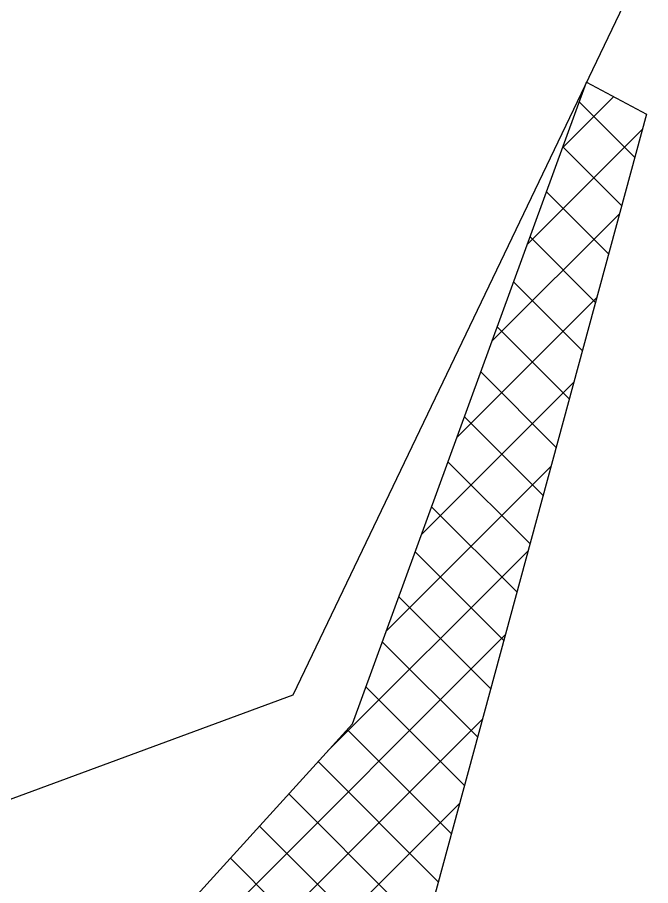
# Model space of a CAD drawing. Header units: metres. Extents: x 287290 to 291869, y 1996410 to 1999955.
# Drawn here: x 288208.9 to 288300, y 1997072.6 to 1997197.6 of the extents above; entities that cross this region are included whole.
import ezdxf

# ---------------------------------------------------------------- set-up
doc = ezdxf.new("R2010")
doc.units = ezdxf.units.M
doc.header["$MEASUREMENT"] = 0
doc.layers.add('PORT', color=5, linetype='Continuous')
doc.layers.add('village', color=3, linetype='Continuous')

msp = doc.modelspace()

# ---------------------------------------------------------------- linework, layer by layer
at = {"layer": 'PORT'}
for p, q in [((288257.09, 1997095.89), (288290.78, 1997188.26)), ((288290.78, 1997188.26), (288299.45, 1997183.65)), ((288299.45, 1997183.65), (288264.18, 1997053.62)), ((288211.41, 1997045.57), (288257.09, 1997095.89))]:
    msp.add_line(p, q, dxfattribs=at)
at = {"layer": 'PORT', "linetype": 'Continuous'}
for p, q in [((288287.33, 1997178.8), (288294.7, 1997186.17)), ((288297.76, 1997177.42), (288289.75, 1997185.44)), ((288282.25, 1997164.89), (288298.87, 1997181.51)), ((288295.88, 1997170.47), (288287.38, 1997178.96)), ((288293.99, 1997163.51), (288285.02, 1997172.48)), ((288277.18, 1997150.97), (288295.58, 1997169.38)), ((288292.11, 1997156.56), (288282.66, 1997166.01)), ((288290.22, 1997149.61), (288280.3, 1997159.53)), ((288272.1, 1997137.06), (288292.29, 1997157.25)), ((288288.33, 1997142.65), (288277.93, 1997153.05)), ((288286.45, 1997135.7), (288275.57, 1997146.58)), ((288267.03, 1997123.15), (288289, 1997145.12)), ((288284.56, 1997128.75), (288273.21, 1997140.1)), ((288282.68, 1997121.8), (288270.85, 1997133.62)), ((288261.95, 1997109.23), (288285.71, 1997132.99)), ((288280.79, 1997114.84), (288268.49, 1997127.15)), ((288253.53, 1997091.97), (288282.42, 1997120.87)), ((288278.9, 1997107.89), (288266.12, 1997120.67)), ((288277.02, 1997100.94), (288263.76, 1997114.19)), ((288212.15, 1997041.75), (288279.13, 1997108.74)), ((288275.13, 1997093.98), (288261.4, 1997107.72)), ((288273.25, 1997087.03), (288259.04, 1997101.24)), ((288213.57, 1997034.33), (288275.85, 1997096.61)), ((288271.36, 1997080.08), (288256.35, 1997095.08)), ((288269.48, 1997073.12), (288252.15, 1997090.45)), ((288267.59, 1997066.17), (288247.94, 1997085.82)), ((288214.99, 1997026.92), (288272.56, 1997084.48)), ((288265.7, 1997059.22), (288243.74, 1997081.18)), ((288263.78, 1997052.3), (288239.53, 1997076.55))]:
    msp.add_line(p, q, dxfattribs=at)
at = {"layer": 'village', "color": 3}
for p, q in [((288329.63, 1997269.4), (288248.53, 1997100.04)), ((288248.53, 1997100.04), (288195.83, 1997080.58))]:
    msp.add_line(p, q, dxfattribs=at)

doc.saveas('drawing.dxf')
